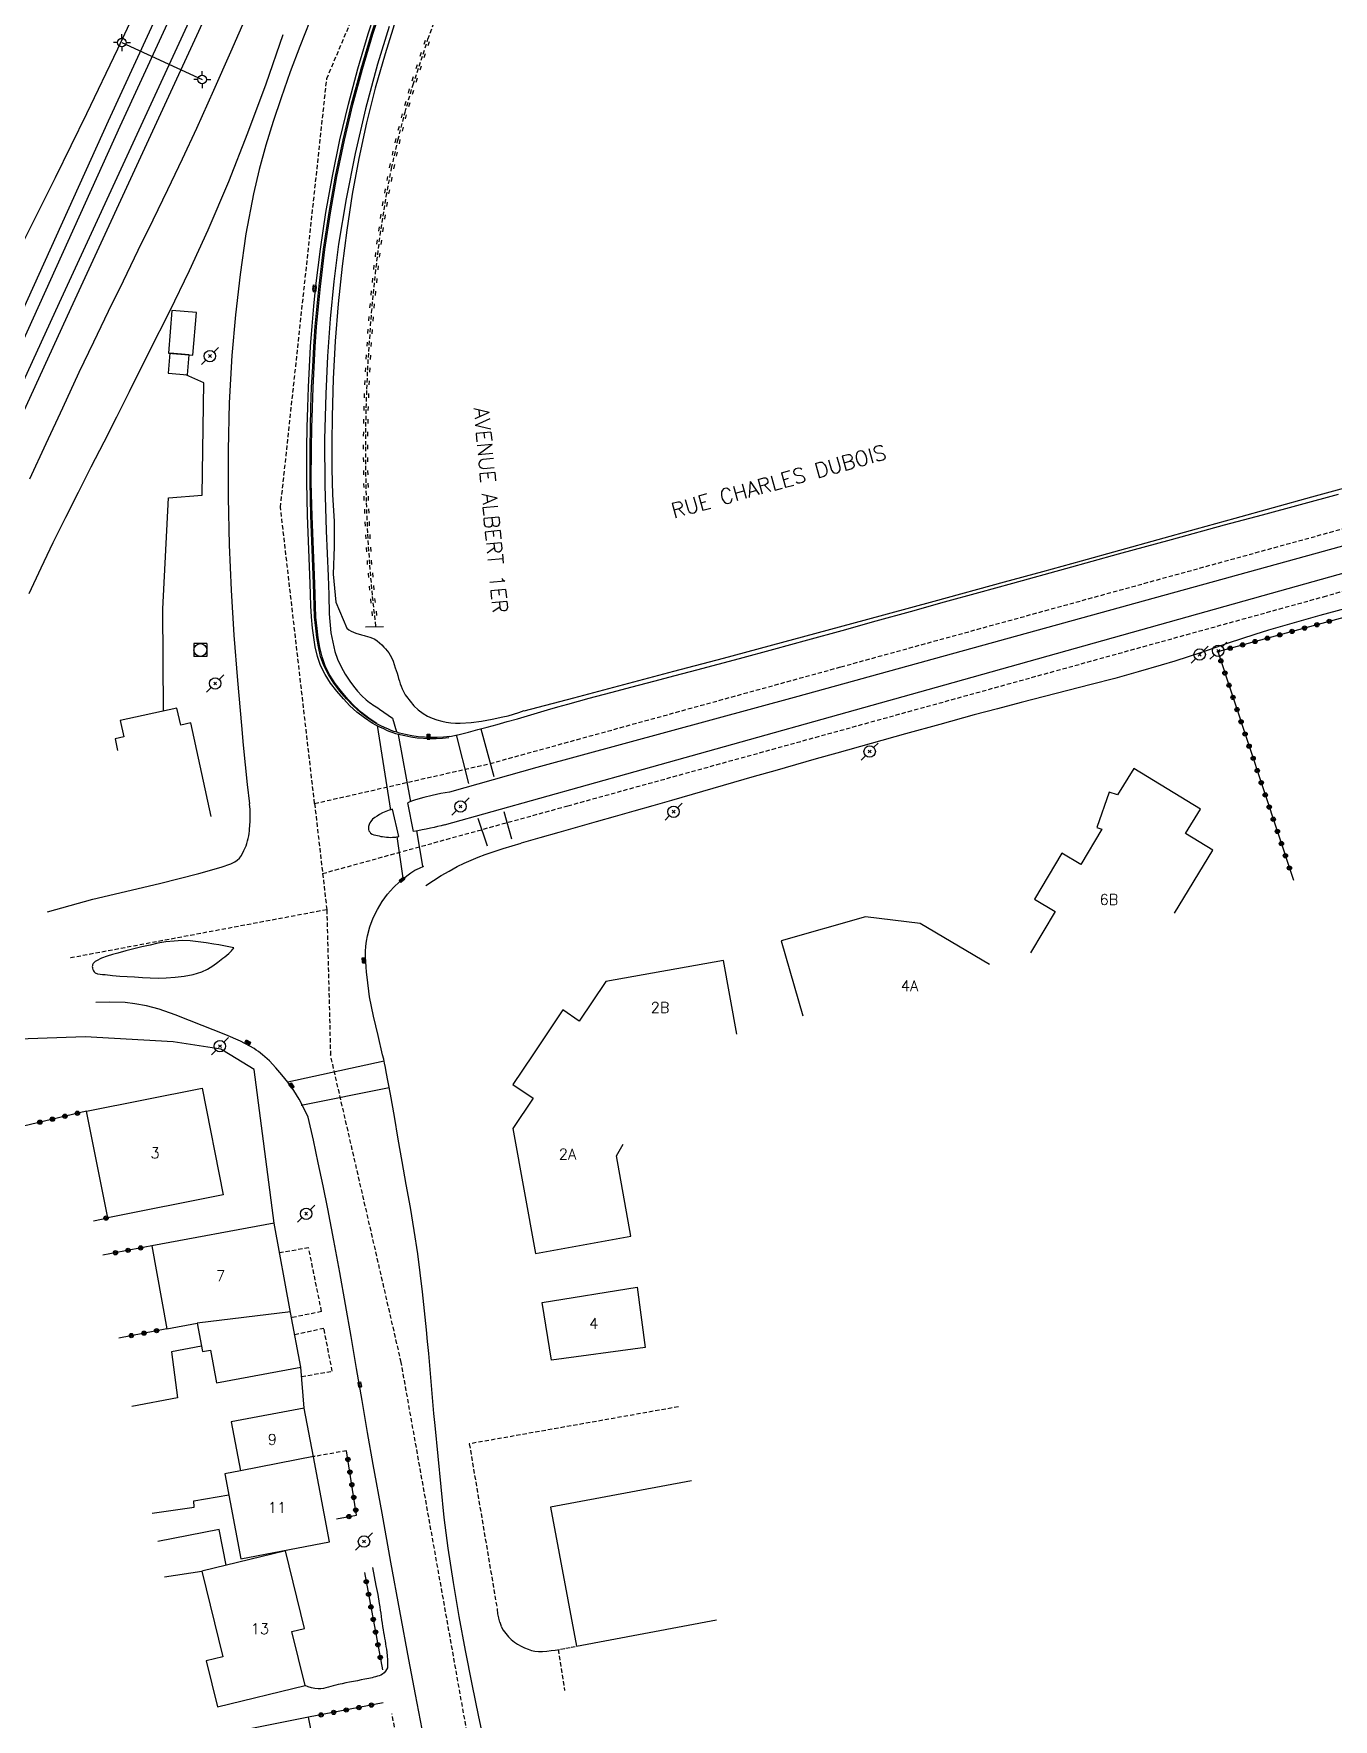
# Model space of a CAD drawing. Header units: millimetres. Extents: x 164000 to 165000, y 151998 to 153000.
# Drawn here: x 164285.2 to 164437.1, y 152593.3 to 152790.3 of the extents above; entities that cross this region are included whole.
import ezdxf
from ezdxf.enums import TextEntityAlignment as Align

# ---------------------------------------------------------------- set-up
doc = ezdxf.new("R2010")
doc.units = ezdxf.units.MM
doc.linetypes.add('DASHED', pattern=[0.75, 0.5, -0.25])
doc.layers.get('0').update_dxf_attribs({"linetype": 'CONTINUOUS'})
for name, color, linetype in [('W0001', 6, 'DASHED'), ('W0004', 5, 'CONTINUOUS'), ('W0008', 7, 'CONTINUOUS'), ('W0014', 7, 'CONTINUOUS'), ('W0015', 2, 'CONTINUOUS'), ('W0017', 7, 'CONTINUOUS'), ('W0020', 2, 'CONTINUOUS'), ('W0051', 7, 'CONTINUOUS'), ('W0101', 7, 'CONTINUOUS'), ('W0104', 1, 'CONTINUOUS'), ('W0112', 1, 'DASHED'), ('W0120', 7, 'CONTINUOUS'), ('W0211', 2, 'CONTINUOUS'), ('W0214', 2, 'CONTINUOUS'), ('W0220', 5, 'DASHED'), ('W0323', 7, 'CONTINUOUS'), ('W0330', 7, 'CONTINUOUS'), ('W0401', 7, 'CONTINUOUS'), ('W0420', 7, 'CONTINUOUS'), ('W0473', 7, 'CONTINUOUS'), ('W0610', 7, 'CONTINUOUS'), ('W0611', 7, 'CONTINUOUS'), ('W0700', 7, 'CONTINUOUS'), ('W0989', 7, 'CONTINUOUS'), ('W0991', 7, 'CONTINUOUS'), ('W1102', 7, 'CONTINUOUS')]:
    doc.layers.add(name, color=color, linetype=linetype)
doc.styles.get("Standard").update_dxf_attribs({"font": 'romans.shx', "width": 0.85})

# ---------------------------------------------------------------- blocks, each defined once
blk = doc.blocks.new('T420')
for p, q in [((0.75, 0.75), (-0.75, 0.75)), ((-0.75, 0.75), (-0.75, -0.75)), ((0.75, 0.75), (0.75, -0.75)), ((0.75, -0.75), (-0.75, -0.75))]:
    blk.add_line(p, q)
blk.add_ellipse((0, 0), major_axis=(-0.53, 0.53), ratio=1, start_param=3.926991, end_param=10.210176)
blk = doc.blocks.new('T610')
for p, q in [((-0.500001, 0), (-1.000002, 0)), ((0, 0.500001), (0, 1.000002)), ((0.500001, 0), (1.000002, 0)), ((0, -0.500001), (0, -1.000002))]:
    blk.add_line(p, q)
blk.add_ellipse((0, 0), major_axis=(-0.353554, 0.353554), ratio=1, start_param=3.926990817, end_param=10.2101761242)
blk = doc.blocks.new('T401')
for p, q in [((-0.3, 0.3), (0, 0.3)), ((-0.3, -0.25), (-0.3, 0.3)), ((-0.3, 0.15), (0, 0.15)), ((-0.3, 0), (0, 0)), ((0, 0.3), (0, -0.25)), ((-0.3, -0.15), (0, -0.15)), ((-0.3, -0.25), (-0.3, -0.3)), ((-0.3, -0.3), (0, -0.3)), ((0, -0.3), (0, -0.25))]:
    blk.add_line(p, q)
blk = doc.blocks.new('T473')
for p, q in [((-0.166667, 0.166667), (0.166667, -0.166667)), ((-0.166667, -0.166667), (0.166667, 0.166667)), ((0.500001, 0.500001), (1.000002, 1.000002)), ((-1.000002, -1.000002), (-0.500001, -0.500001))]:
    blk.add_line(p, q)
blk.add_ellipse((0, 0), major_axis=(0.471405, 0.471405), ratio=1, start_param=5.4977871438, end_param=11.780972451)
blk = doc.blocks.new('t323o')
at = {"color": 0, "linetype": 'Continuous'}
for radius in [0.25, 0.15]:
    blk.add_circle((0, 0), radius, dxfattribs=at)
blk = doc.blocks.new('t220o')
at = {"color": 0, "linetype": 'Continuous'}
for p, q in [((-0.25, 0.25), (0.25, 0.25)), ((-0.25, -0.25), (0.25, -0.25))]:
    blk.add_line(p, q, dxfattribs=at)

msp = doc.modelspace()

# ---------------------------------------------------------------- linework, layer by layer
at = {"layer": 'W0001'}
for points in [[(164318.05, 152700.36), (164314.07, 152734.98), (164319.48, 152785.07), (164353.86, 152866.54), (164385.7, 152937.66), (164413.5, 153000)], [(164318.05, 152700.36), (164338.56, 152705.03), (164379.57, 152716.33), (164443.58, 152733.94), (164532.86, 152758.62), (164634.65, 152780.47)], [(164318.99, 152692.18), (164347.66, 152700.09), (164436, 152724.53), (164534.71, 152752.75), (164634.65, 152780.47)], [(164318.05, 152700.36), (164318.99, 152692.18)], [(164318.99, 152692.18), (164319.48, 152687.94)], [(164319.48, 152687.94), (164289.48, 152682.3), (164289.48, 152682.3)], [(164319.48, 152687.94), (164319.91, 152671)], [(164375.81, 152409.15), (164361.72, 152471.31), (164353.84, 152519.96), (164340.2, 152567.5), (164328.18, 152635.04), (164319.91, 152671)]]:
    msp.add_lwpolyline(points, dxfattribs=at)
at = {"layer": 'W0004'}
for points in [[(164324.79, 152709.75), (164323.87, 152710.37), (164323.01, 152711.05), (164322.19, 152711.79), (164321.42, 152712.59), (164320.65, 152713.48), (164319.93, 152714.43), (164319.3, 152715.43), (164318.76, 152716.49), (164318.39, 152717.55), (164318.14, 152718.65), (164317.96, 152719.76), (164317.81, 152720.87), (164317.68, 152722.17), (164317.62, 152723.48), (164317.58, 152724.79), (164317.54, 152726.09), (164317.39, 152730.05), (164317.24, 152734.01), (164317.14, 152737.97), (164317.15, 152741.93), (164317.19, 152744.3), (164317.26, 152746.67), (164317.34, 152749.03), (164317.45, 152751.4), (164317.59, 152753.76), (164317.76, 152756.13), (164317.97, 152758.49), (164318.21, 152760.85), (164318.74, 152765.14), (164319.38, 152769.43), (164320.14, 152773.69), (164321.02, 152777.93), (164322.01, 152782.09), (164323.11, 152786.22), (164324.33, 152790.32), (164325.66, 152794.38)], [(164325.16, 152709.75), (164324.25, 152710.37), (164323.38, 152711.05), (164322.56, 152711.79), (164321.79, 152712.59), (164321.02, 152713.48), (164320.31, 152714.43), (164319.67, 152715.43), (164319.14, 152716.49), (164318.76, 152717.55), (164318.51, 152718.65), (164318.33, 152719.76), (164318.18, 152720.87), (164318.05, 152722.17), (164317.99, 152723.48), (164317.95, 152724.79), (164317.92, 152726.09), (164317.76, 152730.05), (164317.61, 152734.01), (164317.52, 152737.97), (164317.52, 152741.93), (164317.56, 152744.3), (164317.63, 152746.67), (164317.71, 152749.03), (164317.83, 152751.4), (164317.97, 152753.76), (164318.14, 152756.13), (164318.34, 152758.49), (164318.58, 152760.85), (164319.11, 152765.14), (164319.75, 152769.43), (164320.51, 152773.69), (164321.39, 152777.93), (164322.38, 152782.09), (164323.48, 152786.22), (164324.7, 152790.32), (164326.03, 152794.38)], [(164333.75, 152708.03), (164333.01, 152707.95), (164332.27, 152707.92), (164331.53, 152707.91), (164330.78, 152707.95), (164330.05, 152708.01), (164329.31, 152708.12), (164328.59, 152708.25), (164327.86, 152708.42), (164327.54, 152708.52), (164327.22, 152708.63), (164326.9, 152708.75), (164326.59, 152708.87), (164326.13, 152709.07), (164325.68, 152709.29), (164325.23, 152709.51), (164324.79, 152709.75)], [(164333.86, 152708.18), (164333.12, 152708.11), (164332.38, 152708.07), (164331.63, 152708.07), (164330.89, 152708.11), (164330.15, 152708.17), (164329.42, 152708.28), (164328.69, 152708.41), (164327.97, 152708.58), (164327.65, 152708.68), (164327.33, 152708.79), (164327.01, 152708.91), (164326.7, 152709.03), (164326.24, 152709.23), (164325.78, 152709.45), (164325.33, 152709.67), (164324.89, 152709.91)]]:
    msp.add_lwpolyline(points, dxfattribs=at)
at = {"layer": 'W0008'}
for points in [[(164325.32, 152709.7), (164324.4, 152710.32), (164323.54, 152711), (164322.72, 152711.74), (164321.95, 152712.54), (164321.18, 152713.43), (164320.46, 152714.37), (164319.83, 152715.37), (164319.3, 152716.44), (164318.92, 152717.5), (164318.67, 152718.6), (164318.49, 152719.71), (164318.34, 152720.81), (164318.21, 152722.12), (164318.15, 152723.42), (164318.11, 152724.73), (164318.08, 152726.04), (164317.92, 152730), (164317.77, 152733.95), (164317.67, 152737.91), (164317.68, 152741.88), (164317.72, 152744.24), (164317.79, 152746.61), (164317.87, 152748.98), (164317.99, 152751.35), (164318.12, 152753.71), (164318.29, 152756.07), (164318.5, 152758.43), (164318.74, 152760.79), (164319.27, 152765.09), (164319.91, 152769.37), (164320.67, 152773.64), (164321.55, 152777.88), (164322.54, 152782.04), (164323.64, 152786.17), (164324.86, 152790.26), (164326.19, 152794.33)], [(164317.51, 152791.79), (164316.32, 152788.83), (164315.2, 152785.85), (164314.15, 152782.84), (164313.23, 152780.07), (164312.36, 152777.28), (164311.58, 152774.46), (164310.91, 152771.62), (164310.03, 152766.92), (164309.34, 152762.2), (164308.8, 152757.46), (164308.39, 152752.7), (164308.08, 152747.17), (164307.96, 152741.64), (164307.97, 152736.11), (164308.07, 152730.58), (164308.29, 152725.29), (164308.63, 152720.02), (164309.06, 152714.75), (164309.51, 152709.48), (164309.71, 152707.19), (164309.94, 152704.89), (164310.19, 152702.6), (164310.46, 152700.31)], [(164333.25, 152697.86), (164355.51, 152704.1), (164391.72, 152714.23), (164429.9, 152724.95), (164474.17, 152737.31), (164515.27, 152749.01), (164530.02, 152753.26), (164548.14, 152758.51)], [(164527.79, 152754.98), (164504.55, 152748.91), (164480.57, 152742.25), (164447.94, 152733.12), (164413.08, 152723.49), (164374.53, 152712.88), (164344.02, 152704.55), (164333.83, 152701.69)], [(164333.86, 152708.18), (164334.95, 152708.44), (164336.04, 152708.71), (164337.13, 152708.99), (164338.21, 152709.27), (164339.4, 152709.6), (164340.58, 152709.93), (164341.76, 152710.27), (164342.94, 152710.62), (164344.11, 152710.96), (164345.29, 152711.31), (164346.47, 152711.65), (164347.66, 152711.98), (164350.16, 152712.66), (164352.67, 152713.34), (164355.18, 152714), (164357.69, 152714.66), (164360.21, 152715.31), (164362.72, 152715.97), (164365.23, 152716.64), (164367.74, 152717.31), (164371.73, 152718.4), (164375.73, 152719.49), (164379.72, 152720.59), (164383.71, 152721.7), (164387.7, 152722.8), (164391.7, 152723.91), (164395.69, 152725.02), (164399.68, 152726.12), (164405.86, 152727.82), (164412.04, 152729.52), (164418.22, 152731.22), (164424.4, 152732.91), (164428.84, 152734.11), (164433.29, 152735.31), (164437.73, 152736.5)], [(164438.59, 152723.14), (164435.57, 152722.32), (164432.56, 152721.48), (164429.55, 152720.6), (164427.98, 152720.12), (164426.41, 152719.61), (164424.85, 152719.08), (164423.29, 152718.55), (164421.73, 152718.02), (164420.17, 152717.5), (164418.6, 152717), (164417.03, 152716.51), (164414.31, 152715.73), (164411.59, 152714.98), (164408.85, 152714.26), (164406.11, 152713.55), (164403.38, 152712.85), (164400.64, 152712.15), (164397.9, 152711.44), (164395.17, 152710.71), (164391.15, 152709.61), (164387.14, 152708.49), (164383.13, 152707.37), (164379.12, 152706.25), (164376.7, 152705.57), (164374.28, 152704.88), (164371.86, 152704.19), (164369.45, 152703.5), (164367.03, 152702.8), (164364.61, 152702.11), (164362.2, 152701.42), (164359.78, 152700.73), (164357.58, 152700.1), (164355.38, 152699.48), (164353.18, 152698.85), (164350.98, 152698.23), (164348.78, 152697.6), (164346.59, 152696.97), (164344.39, 152696.35), (164342.19, 152695.72)], [(164333.83, 152701.69), (164332.82, 152701.52), (164331.81, 152701.31), (164330.82, 152701.07), (164329.83, 152700.78), (164329.6, 152700.71), (164329.38, 152700.63), (164329.17, 152700.54), (164328.95, 152700.44)], [(164286.83, 152687.71), (164292.14, 152689.17), (164299.92, 152691), (164304.54, 152692.18), (164307.14, 152692.92), (164308.26, 152693.3), (164308.72, 152693.56), (164309.02, 152693.74), (164309.26, 152693.97), (164309.49, 152694.29), (164309.79, 152694.85), (164310.04, 152695.42), (164310.14, 152695.7), (164310.22, 152695.99), (164310.29, 152696.27), (164310.35, 152696.57), (164310.39, 152696.86), (164310.43, 152697.15), (164310.46, 152697.44), (164310.49, 152697.73), (164310.53, 152698.38), (164310.54, 152699.02), (164310.52, 152699.66), (164310.46, 152700.31)], [(164329.62, 152697.1), (164328.95, 152700.44)], [(164333.25, 152697.86), (164332.84, 152697.76), (164332.43, 152697.66), (164332.02, 152697.56), (164331.61, 152697.47), (164331.11, 152697.36), (164330.61, 152697.27), (164330.11, 152697.18), (164329.62, 152697.1)], [(164331.05, 152690.78), (164331.94, 152691.38), (164332.85, 152691.94), (164333.78, 152692.47), (164334.72, 152692.98), (164335.52, 152693.37), (164336.34, 152693.73), (164337.16, 152694.07), (164338, 152694.39), (164339.03, 152694.77), (164340.08, 152695.11), (164341.13, 152695.43), (164342.19, 152695.72)], [(164326.01, 152671), (164325.49, 152673.25), (164324.95, 152675.5), (164324.49, 152677.77), (164324.18, 152680.06), (164324.12, 152680.66), (164324.07, 152681.27), (164324.04, 152681.87), (164324.02, 152682.47), (164324.02, 152683.08), (164324.06, 152683.69), (164324.12, 152684.29), (164324.23, 152684.89), (164324.51, 152685.96), (164324.9, 152686.99), (164325.39, 152687.98), (164325.95, 152688.92), (164326.57, 152689.77), (164327.26, 152690.54), (164328.02, 152691.26), (164328.82, 152691.92), (164329.29, 152692.26), (164329.79, 152692.56), (164330.3, 152692.82), (164330.84, 152693.04)], [(164311.96, 152671), (164311.73, 152671.19), (164311.49, 152671.37), (164311.24, 152671.54), (164310.99, 152671.71), (164309.39, 152672.6), (164307.69, 152673.31), (164303.44, 152675), (164301.76, 152675.68), (164299.88, 152676.32), (164298.39, 152676.73), (164297.06, 152676.95), (164295.93, 152677.09), (164294.09, 152677.14), (164292.47, 152677.09)], [(164317.31, 152663.7), (164316.81, 152664.77), (164316.24, 152665.81), (164315.61, 152666.82), (164314.92, 152667.78), (164314.24, 152668.64), (164313.53, 152669.47), (164312.78, 152670.27), (164311.96, 152671)], [(164338.08, 152589.85), (164337.26, 152593.63), (164336.49, 152597.43), (164335.71, 152601.38), (164334.97, 152605.35), (164334.28, 152609.33), (164333.67, 152613.32), (164333.21, 152616.9), (164332.83, 152620.49), (164332.48, 152624.08), (164332.14, 152627.67), (164332, 152629.07), (164331.88, 152630.47), (164331.75, 152631.87), (164331.64, 152633.27), (164331.52, 152634.67), (164331.39, 152636.07), (164331.27, 152637.47), (164331.13, 152638.86), (164330.9, 152641.09), (164330.67, 152643.31), (164330.41, 152645.53), (164330.12, 152647.75), (164329.71, 152650.45), (164329.25, 152653.14), (164328.76, 152655.83), (164328.29, 152658.52), (164327.84, 152661.14), (164327.38, 152663.77), (164326.92, 152666.39), (164326.43, 152669), (164326.33, 152669.5), (164326.23, 152670), (164326.13, 152670.5), (164326.01, 152671)], [(164330.64, 152592.18), (164329.86, 152596.25), (164329.08, 152600.32), (164328.01, 152606.01), (164326.97, 152611.71), (164325.95, 152617.41), (164324.92, 152623.11), (164324.25, 152626.84), (164323.6, 152630.58), (164322.95, 152634.32), (164322.31, 152638.06), (164321.66, 152641.8), (164320.99, 152645.54), (164320.3, 152649.28), (164319.59, 152653), (164319.05, 152655.68), (164318.49, 152658.36), (164317.91, 152661.03), (164317.31, 152663.7)]]:
    msp.add_lwpolyline(points, dxfattribs=at)
at = {"layer": 'W0014'}
for points in [[(164308.17, 152671), (164307.09, 152671.65), (164301.52, 152672.5), (164291.23, 152673.09), (164279, 152672.66), (164269.92, 152671.73), (164269.92, 152671.73)], [(164310.99, 152669.29), (164308.17, 152671)], [(164313.32, 152651.31), (164310.99, 152669.29)], [(164324.81, 152611.09), (164325.03, 152610.04), (164325.23, 152608.98), (164325.43, 152607.93), (164325.61, 152606.87), (164325.67, 152606.49), (164325.73, 152606.1), (164325.79, 152605.72), (164325.84, 152605.33), (164325.89, 152604.95), (164325.95, 152604.56), (164326, 152604.18), (164326.06, 152603.79), (164326.11, 152603.47), (164326.17, 152603.14), (164326.23, 152602.82), (164326.29, 152602.5), (164326.34, 152602.17), (164326.4, 152601.85), (164326.44, 152601.52), (164326.48, 152601.19), (164326.53, 152600.74), (164326.56, 152600.28), (164326.58, 152599.82), (164326.59, 152599.36)]]:
    msp.add_lwpolyline(points, dxfattribs=at)
at = {"layer": 'W0015'}
for points in [[(164327.17, 152699.7), (164326.77, 152699.58), (164326.38, 152699.43), (164326, 152699.26), (164325.64, 152699.06), (164325.36, 152698.89), (164325.09, 152698.72), (164324.84, 152698.51), (164324.63, 152698.26), (164324.51, 152698.09), (164324.42, 152697.89), (164324.35, 152697.69), (164324.34, 152697.47), (164324.36, 152697.31), (164324.41, 152697.16), (164324.5, 152697.03), (164324.6, 152696.91), (164324.78, 152696.79), (164324.99, 152696.71), (164325.2, 152696.67), (164325.4, 152696.62), (164325.6, 152696.57), (164325.81, 152696.52), (164326.01, 152696.49), (164326.22, 152696.46), (164326.46, 152696.43), (164326.7, 152696.41), (164326.94, 152696.4), (164327.17, 152696.41), (164327.36, 152696.42), (164327.54, 152696.44), (164327.71, 152696.47), (164327.89, 152696.51)], [(164327.89, 152696.51), (164327.17, 152699.7)], [(164298.82, 152683.8), (164297.87, 152683.61), (164296.93, 152683.39), (164296, 152683.14), (164295.07, 152682.88), (164294.44, 152682.7), (164293.79, 152682.52), (164293.15, 152682.29), (164292.55, 152681.97), (164292.42, 152681.88), (164292.29, 152681.77), (164292.18, 152681.65), (164292.1, 152681.5), (164292.08, 152681.4), (164292.07, 152681.3), (164292.08, 152681.2), (164292.1, 152681.1), (164292.15, 152680.96), (164292.2, 152680.82), (164292.28, 152680.7), (164292.39, 152680.59), (164292.67, 152680.46), (164292.98, 152680.4), (164293.28, 152680.38), (164293.56, 152680.36), (164294.42, 152680.25), (164295.28, 152680.19), (164296.15, 152680.14), (164297.01, 152680.09), (164297.93, 152680.04), (164298.85, 152679.98), (164299.77, 152679.96), (164300.7, 152679.98), (164301.75, 152680.06), (164302.81, 152680.17), (164303.87, 152680.36), (164304.89, 152680.67), (164305.55, 152680.99), (164306.17, 152681.39), (164306.76, 152681.83), (164307.33, 152682.27), (164307.57, 152682.45), (164307.8, 152682.63), (164308.02, 152682.83), (164308.23, 152683.04), (164308.33, 152683.14), (164308.43, 152683.25), (164308.52, 152683.37), (164308.6, 152683.49)], [(164308.6, 152683.49), (164308.02, 152683.62), (164307.44, 152683.74), (164306.86, 152683.84), (164306.27, 152683.94), (164305.36, 152684.08), (164304.44, 152684.21), (164303.51, 152684.31), (164302.58, 152684.34), (164301.63, 152684.29), (164300.68, 152684.19), (164299.74, 152684.02), (164298.82, 152683.8)]]:
    msp.add_lwpolyline(points, dxfattribs=at)
at = {"layer": 'W0017'}
msp.add_lwpolyline([(164326.59, 152599.36), (164326.47, 152599.15), (164326.33, 152598.95), (164326.17, 152598.77), (164325.98, 152598.62), (164325.79, 152598.51), (164325.59, 152598.43), (164325.39, 152598.36), (164325.19, 152598.3), (164324.99, 152598.25), (164324.79, 152598.2), (164324.59, 152598.16), (164324.39, 152598.12), (164323.94, 152598.02), (164323.5, 152597.93), (164323.05, 152597.84), (164322.6, 152597.75), (164322.15, 152597.67), (164321.7, 152597.58), (164321.26, 152597.49), (164320.81, 152597.4), (164320.52, 152597.33), (164320.23, 152597.25), (164319.95, 152597.16), (164319.66, 152597.08), (164319.37, 152597), (164319.08, 152596.94), (164318.78, 152596.9), (164318.47, 152596.89), (164318.08, 152596.93), (164317.68, 152597.01), (164317.31, 152597.13), (164316.95, 152597.3)], dxfattribs=at)
at = {"layer": 'W0020'}
for points in [[(164334.6, 152708.37), (164336.06, 152702.7)], [(164337.49, 152709.09), (164338.99, 152703.53)], [(164338.28, 152695.36), (164337.18, 152698.61)], [(164340.16, 152699.43), (164341.09, 152696.24)], [(164326.18, 152670.25), (164314.92, 152667.78)], [(164316.47, 152665.12), (164326.76, 152667.17)]]:
    msp.add_lwpolyline(points, dxfattribs=at)
at = {"layer": 'W0051'}
for points in [[(164326.76, 152791.17), (164325.4, 152786.76), (164324, 152781.56), (164322.79, 152776.32), (164321.74, 152771.04), (164320.86, 152765.73), (164320.29, 152761.37), (164319.86, 152757.01), (164319.55, 152752.63), (164319.35, 152748.24), (164319.23, 152742.91), (164319.26, 152737.57), (164319.41, 152732.24), (164319.64, 152726.91), (164319.71, 152724.73), (164319.77, 152722.52), (164319.96, 152720.31), (164320.41, 152718.13), (164320.73, 152717.21), (164321.15, 152716.32), (164321.63, 152715.47), (164322.16, 152714.66), (164322.59, 152714.06), (164323.06, 152713.5), (164323.56, 152712.96), (164324.1, 152712.46), (164324.28, 152712.31), (164324.47, 152712.17), (164324.66, 152712.03), (164324.86, 152711.91), (164325.05, 152711.78), (164325.25, 152711.66), (164325.45, 152711.53), (164325.64, 152711.39), (164327.17, 152710.33)], [(164326.95, 152699.6), (164325.39, 152709.46)], [(164327.17, 152710.33), (164327.63, 152708.74)], [(164329.3, 152700.57), (164327.86, 152708.42)], [(164328.42, 152691.63), (164327.72, 152696.49)], [(164330.7, 152693.04), (164329.99, 152697.17)]]:
    msp.add_lwpolyline(points, dxfattribs=at)
at = {"layer": 'W0101'}
for points in [[(164303.59, 152709.77), (164302.4, 152709.51), (164301.96, 152711.52), (164295.33, 152710.07), (164295.74, 152708.15), (164294.73, 152707.93), (164295.02, 152706.57)], [(164305.97, 152698.83), (164303.59, 152709.77)], [(164418.57, 152687.55), (164423.06, 152694.9), (164419.87, 152696.85), (164421.61, 152699.7), (164413.82, 152704.46), (164411.92, 152701.36), (164410.93, 152701.7), (164409.51, 152697.57), (164410.06, 152697.38), (164407.61, 152693.25), (164405.4, 152694.56), (164402.22, 152689.17), (164404.61, 152687.75), (164401.73, 152682.89)], [(164396.94, 152681.56), (164388.86, 152686.35), (164382.46, 152687.12), (164372.61, 152684.31), (164375.12, 152675.53)], [(164367.4, 152673.39), (164365.84, 152682.03), (164352.08, 152679.56), (164348.99, 152674.94), (164347.06, 152676.23), (164343.56, 152671)], [(164343.56, 152671), (164341.22, 152667.51), (164343.61, 152665.91), (164341.24, 152662.37), (164343.86, 152647.78), (164355.02, 152649.78)], [(164355.02, 152649.78), (164353.33, 152659.19), (164354.12, 152660.55)], [(164315.25, 152640.89), (164313.32, 152651.31), (164299.01, 152648.67)], [(164299.01, 152648.67), (164300.8, 152638.98), (164304.34, 152639.64)], [(164315.24, 152640.94), (164304.34, 152639.64)], [(164316.83, 152629.71), (164316.43, 152634.48)], [(164317.91, 152624.02), (164316.83, 152629.71), (164308.3, 152628.1)], [(164308.3, 152628.1), (164309.38, 152622.39)], [(164309.38, 152622.39), (164307.55, 152622.04), (164309.43, 152612.09), (164319.79, 152614.06), (164317.91, 152624.02)], [(164362.13, 152621.21), (164345.63, 152618.13), (164348.66, 152601.88)], [(164348.66, 152601.88), (164365.02, 152604.94)], [(164318.93, 152585.55), (164317.33, 152593.57), (164307.03, 152591.52)]]:
    msp.add_lwpolyline(points, dxfattribs=at)
for points in [[(164304.92, 152667.09), (164307.38, 152654.62), (164293.88, 152651.95), (164291.41, 152664.42), (164304.92, 152667.09)], [(164345.73, 152635.32), (164344.67, 152642.06), (164355.77, 152643.85), (164356.7, 152636.78), (164345.73, 152635.32)], [(164304.89, 152610.65), (164307.34, 152600.63), (164305.39, 152600.15), (164306.7, 152594.8), (164316.95, 152597.3), (164315.41, 152603.58), (164316.87, 152603.93), (164314.64, 152613.04), (164304.89, 152610.65)]]:
    msp.add_lwpolyline(points, close=True, dxfattribs=at)
at = {"layer": 'W0104'}
for points in [[(164303.83, 152752.75), (164304.25, 152757.74), (164301.38, 152757.99), (164300.96, 152753), (164303.83, 152752.75)], [(164303.39, 152752.79), (164301.12, 152752.98), (164300.92, 152750.64), (164303.19, 152750.45), (164303.39, 152752.79)]]:
    msp.add_lwpolyline(points, close=True, dxfattribs=at)
for points in [[(164304.34, 152639.64), (164304.96, 152636.31), (164305.89, 152636.48), (164306.6, 152632.66), (164316.43, 152634.48), (164315.25, 152640.89)], [(164304.84, 152636.93), (164301.34, 152636.26), (164302.03, 152630.91), (164296.69, 152629.88)], [(164299.08, 152617.41), (164303.99, 152618.14), (164303.94, 152618.86), (164308.01, 152619.58)], [(164307.71, 152611.34), (164306.91, 152615.52), (164299.72, 152614.1)], [(164300.5, 152609.99), (164304.89, 152610.65)]]:
    msp.add_lwpolyline(points, dxfattribs=at)
at = {"layer": 'W0112'}
for points in [[(164317.36, 152648.44), (164313.96, 152647.84)], [(164318.87, 152640.99), (164317.36, 152648.44)], [(164318.87, 152640.99), (164315.36, 152640.27)], [(164319.14, 152639.02), (164315.73, 152638.27)], [(164320.12, 152634.01), (164319.14, 152639.02)], [(164316.52, 152633.4), (164320.12, 152634.01)], [(164360.59, 152629.85), (164336.14, 152625.52)], [(164321.79, 152624.72), (164317.91, 152624.02)], [(164336.14, 152625.52), (164339.4, 152606.18)], [(164339.4, 152606.18), (164339.45, 152605.67), (164339.54, 152605.16), (164339.69, 152604.67), (164339.88, 152604.19), (164340.11, 152603.76), (164340.39, 152603.36), (164340.71, 152602.99), (164341.05, 152602.65), (164341.41, 152602.36), (164341.79, 152602.1), (164342.2, 152601.87), (164342.61, 152601.67), (164343, 152601.52), (164343.39, 152601.39), (164343.8, 152601.3), (164344.21, 152601.25), (164344.7, 152601.24), (164345.2, 152601.28), (164345.69, 152601.36), (164346.17, 152601.43), (164346.8, 152601.52), (164347.42, 152601.63), (164348.04, 152601.75), (164348.66, 152601.88)], [(164346.52, 152601.49), (164347.26, 152596.71)], [(164327.68, 152590.95), (164327.1, 152593.98)]]:
    msp.add_lwpolyline(points, dxfattribs=at)
at = {"layer": 'W0120'}
msp.add_lwpolyline([(164326.09, 152721), (164323.99, 152720.97)], dxfattribs=at)
at = {"layer": 'W0211'}
for points in [[(164284.04, 152766.04), (164287.76, 152773.52), (164291.44, 152781.01), (164295.05, 152788.54), (164298.95, 152796.93)], [(164310.17, 152792.62), (164308.22, 152788.15), (164306.24, 152783.7), (164304.23, 152779.26), (164302.56, 152775.67), (164300.86, 152772.09), (164299.14, 152768.52), (164297.41, 152764.97), (164295.67, 152761.41), (164293.93, 152757.85), (164292.21, 152754.29), (164290.51, 152750.71), (164288.57, 152746.56), (164286.65, 152742.41), (164284.74, 152738.25)], [(164327.56, 152791.99), (164326.29, 152787.99), (164325.14, 152783.96), (164324.12, 152779.89), (164323.22, 152775.74), (164322.45, 152771.56), (164321.81, 152767.36), (164321.26, 152763.15), (164320.8, 152758.77), (164320.47, 152754.39), (164320.24, 152749.99), (164320.09, 152745.59), (164320.05, 152742.53), (164320.07, 152739.47), (164320.16, 152736.42), (164320.33, 152733.36), (164320.34, 152730.37), (164320.21, 152727.18), (164320.55, 152723.89), (164321.84, 152720.87), (164322.06, 152720.64), (164322.33, 152720.49), (164322.61, 152720.38), (164322.88, 152720.28), (164323.01, 152720.23), (164323.14, 152720.18), (164323.28, 152720.14), (164323.42, 152720.1), (164323.55, 152720.06), (164323.69, 152720.02), (164323.83, 152719.98), (164323.96, 152719.94), (164324.24, 152719.86), (164324.53, 152719.78), (164324.81, 152719.69), (164325.08, 152719.57), (164325.37, 152719.37), (164325.65, 152719.14), (164325.9, 152718.89), (164326.14, 152718.64), (164326.34, 152718.42), (164326.54, 152718.2), (164326.72, 152717.96), (164326.88, 152717.71), (164327.07, 152717.35), (164327.22, 152716.98), (164327.36, 152716.6), (164327.49, 152716.22), (164327.6, 152715.92), (164327.69, 152715.61), (164327.78, 152715.3), (164327.87, 152714.98), (164327.96, 152714.67), (164328.06, 152714.36), (164328.17, 152714.06), (164328.29, 152713.76), (164328.4, 152713.52), (164328.51, 152713.29), (164328.65, 152713.07), (164328.79, 152712.85), (164329.22, 152712.31), (164329.67, 152711.78), (164330.17, 152711.29), (164330.73, 152710.86), (164331.24, 152710.57), (164331.78, 152710.33), (164332.34, 152710.14), (164332.91, 152709.99), (164333.44, 152709.87), (164333.99, 152709.8), (164334.53, 152709.76), (164335.08, 152709.75), (164336.34, 152709.82), (164337.58, 152709.99), (164338.82, 152710.21), (164340.04, 152710.47), (164340.68, 152710.62), (164341.31, 152710.79), (164341.94, 152710.99), (164342.56, 152711.21)], [(164342.54, 152711.18), (164348.37, 152712.72), (164354.2, 152714.26), (164360.03, 152715.81), (164365.85, 152717.36), (164374.07, 152719.57), (164382.28, 152721.79), (164390.49, 152724.01), (164398.7, 152726.25), (164403.19, 152727.49), (164407.69, 152728.73), (164412.18, 152729.97), (164416.67, 152731.22), (164421.16, 152732.47), (164425.66, 152733.72), (164430.15, 152734.96), (164434.64, 152736.2), (164438.9, 152737.37)]]:
    msp.add_lwpolyline(points, dxfattribs=at)
at = {"layer": 'W0214'}
msp.add_lwpolyline([(164284.7, 152724.9), (164286.08, 152727.89), (164287.51, 152730.86), (164288.97, 152733.81), (164290.46, 152736.75), (164291.95, 152739.69), (164293.45, 152742.62), (164294.94, 152745.56), (164296.4, 152748.51), (164298.75, 152753.21), (164301.13, 152757.91), (164303.45, 152762.64), (164305.63, 152767.42), (164308.01, 152773.05), (164310.26, 152778.74), (164312.39, 152784.47), (164314.39, 152790.24)], dxfattribs=at)
at = {"layer": 'W0220'}
msp.add_lwpolyline([(164325.21, 152721.08), (164324.82, 152724.71), (164324.5, 152728.35), (164324.27, 152731.99), (164324.12, 152735.64), (164324.07, 152737.83), (164324.04, 152740.03), (164324.03, 152742.22), (164324.05, 152744.41), (164324.1, 152746.61), (164324.17, 152748.8), (164324.26, 152750.99), (164324.39, 152753.18), (164324.72, 152757.73), (164325.16, 152762.26), (164325.72, 152766.79), (164326.43, 152771.3), (164327.06, 152774.6), (164327.8, 152777.89), (164328.63, 152781.14), (164329.56, 152784.38), (164331.31, 152789.7), (164333.24, 152794.95)], dxfattribs=at)
at = {"layer": 'W0323'}
for points in [[(164423.63, 152718.11), (164443.85, 152723.6), (164469.82, 152730.73), (164506.54, 152741.11), (164526.91, 152746.94), (164529.7, 152746.81), (164532.48, 152745.8), (164534.98, 152744.05), (164536.25, 152741.29), (164537.15, 152738.32)], [(164423.63, 152718.11), (164432.48, 152691.4)], [(164291.41, 152664.42), (164281.57, 152662.08)], [(164292.22, 152651.58), (164293.88, 152651.95)], [(164299.01, 152648.67), (164293.3, 152647.58)], [(164300.8, 152638.98), (164295.16, 152637.89)], [(164320.6, 152616.77), (164322.96, 152617.19), (164321.79, 152624.72)], [(164323.89, 152610.5), (164326.01, 152599.1)], [(164326.06, 152595.25), (164317.33, 152593.57)]]:
    msp.add_lwpolyline(points, dxfattribs=at)
at = {"layer": 'W0330'}
msp.add_lwpolyline([(164300.39, 152711.17), (164300.3, 152723.12), (164300.96, 152736.07), (164304.92, 152736.41), (164305.1, 152749.52), (164303.01, 152750.47)], dxfattribs=at)
at = {"layer": 'W0611'}
msp.add_lwpolyline([(164295.53, 152789.28), (164304.92, 152784.96)], dxfattribs=at)
at = {"layer": 'W0700'}
for points in [[(164394.92, 153000), (164388.8, 152986.64), (164373.18, 152952.7), (164357.71, 152919.2), (164342.06, 152885.11), (164320.62, 152838.05), (164293.91, 152780.11), (164275.65, 152739.78), (164256.42, 152698.5), (164243.78, 152671)], [(164396.57, 153000), (164390.17, 152986.01), (164374.54, 152952.08), (164359.07, 152918.57), (164343.42, 152884.48), (164321.99, 152837.42), (164295.27, 152779.48), (164277.02, 152739.16), (164257.78, 152697.87), (164245.43, 152671)], [(164399.22, 153000), (164395.94, 152992.76), (164381.8, 152962.44), (164370.34, 152937.42), (164351.02, 152895.88), (164318.23, 152824.01), (164288.2, 152758.88), (164269.42, 152717.92), (164248.7, 152673.4), (164247.61, 152671)], [(164400.87, 153000), (164397.3, 152992.14), (164383.16, 152961.81), (164371.7, 152936.8), (164352.39, 152895.25), (164319.6, 152823.39), (164289.57, 152758.26), (164270.78, 152717.29), (164250.06, 152672.78), (164249.26, 152671)]]:
    msp.add_lwpolyline(points, dxfattribs=at)
at = {"layer": 'W1102'}
msp.add_lwpolyline([(164318.14, 152624.07), (164309.38, 152622.39)], dxfattribs=at)

# ---------------------------------------------------------------- block references
at = {"layer": 'W0220'}
for p, rotation in [((164331.17, 152789.27), 71.84402607954453), ((164330.23, 152786.42), 71.84402607954453), ((164330.7, 152787.84), 71.84402607954453), ((164329.76, 152784.99), 71.84402607954453), ((164328.91, 152782.12), 73.88890443083247), ((164329.33, 152783.56), 73.88890443083247), ((164328.51, 152780.67), 75.6630225171598), ((164328.14, 152779.22), 75.6630225171598), ((164327.44, 152776.3), 77.42651008959089), ((164327.77, 152777.76), 77.42651008959089), ((164327.12, 152774.84), 77.42651008959089), ((164326.83, 152773.36), 79.17936679477376), ((164326.29, 152770.41), 81.05507037838807), ((164326.55, 152771.89), 79.17936679477376), ((164326.06, 152768.93), 81.05507037838807), ((164325.83, 152767.45), 81.05507037838807), ((164325.44, 152764.47), 82.9325327106588), ((164325.62, 152765.96), 82.9325327106588), ((164325.25, 152762.99), 82.9325327106588), ((164325.09, 152761.49), 84.50688951460214), ((164324.8, 152758.51), 84.50688951460214), ((164324.94, 152760), 84.50688951460214), ((164324.67, 152757.01), 85.77788378426425), ((164324.56, 152755.52), 85.77788378426425), ((164324.35, 152752.53), 86.72393754250649), ((164324.45, 152754.02), 85.77788378426425), ((164324.27, 152751.03), 86.72393754250649), ((164324.2, 152749.53), 87.45832905948421), ((164324.14, 152748.03), 88.16261347330658), ((164324.06, 152745.03), 88.836789650079), ((164324.09, 152746.53), 88.836789650079), ((164324.04, 152743.53), 89.50574646511399), ((164324.03, 152742.03), 90.16948224032696), ((164324.04, 152740.53), 90.16948224032696), ((164324.05, 152739.03), 90.80310420573349), ((164324.08, 152737.53), 91.40661134029152), ((164324.11, 152736.03), 91.40661134029152), ((164324.17, 152734.53), 92.3443444746839), ((164324.23, 152733.04), 92.3443444746839), ((164324.3, 152731.54), 93.62877710858783), ((164324.4, 152730.04), 93.62877710858783), ((164324.49, 152728.54), 93.62877710858783), ((164324.62, 152727.05), 94.91320784202894), ((164324.74, 152725.55), 94.91320784202894), ((164324.89, 152724.06), 96.19763667610316), ((164325.05, 152722.57), 96.19763667610316)]:
    msp.add_blockref('t220o', p, dxfattribs=dict(at, rotation=rotation))
at = {"layer": 'W0323'}
for p, rotation in [((164435.22, 152721.25), 15.19784178556146), ((164436.66, 152721.65), 15.19784178556146), ((164427.98, 152719.29), 15.19784178556146), ((164429.43, 152719.68), 15.19784178556146), ((164430.87, 152720.07), 15.19784178556146), ((164432.32, 152720.47), 15.19784178556146), ((164433.77, 152720.86), 15.19784178556146), ((164423.99, 152717.03), 288.3294321064533), ((164425.08, 152718.5), 15.19784178556146), ((164426.53, 152718.89), 15.19784178556146), ((164424.46, 152715.6), 288.3294321064533), ((164424.94, 152714.18), 288.3294321064533), ((164425.41, 152712.76), 288.3294321064533), ((164425.88, 152711.33), 288.3294321064533), ((164426.35, 152709.91), 288.3294321064533), ((164426.82, 152708.48), 288.3294321064533), ((164427.29, 152707.06), 288.3294321064533), ((164427.77, 152705.64), 288.3294321064533), ((164428.24, 152704.21), 288.3294321064533), ((164428.71, 152702.79), 288.3294321064533), ((164429.18, 152701.36), 288.3294321064533), ((164429.65, 152699.94), 288.3294321064533), ((164430.12, 152698.52), 288.3294321064533), ((164430.6, 152697.09), 288.3294321064533), ((164431.07, 152695.67), 288.3294321064533), ((164431.54, 152694.25), 288.3294321064533), ((164432.01, 152692.82), 288.3294321064533), ((164288.87, 152663.81), 193.3859590844513), ((164290.33, 152664.16), 193.3859590844513), ((164285.95, 152663.12), 193.3859590844513), ((164287.41, 152663.47), 193.3859590844513), ((164293.68, 152651.91), 12.64392052047373), ((164296.25, 152648.14), 190.7637891552253), ((164297.72, 152648.42), 190.7637891552253), ((164294.78, 152647.86), 190.7637891552253), ((164298.11, 152638.46), 190.9569564413422), ((164299.58, 152638.75), 190.9569564413422), ((164296.63, 152638.18), 190.9569564413422), ((164321.95, 152623.71), 98.80679562252556), ((164322.18, 152622.23), 98.80679562252556), ((164322.41, 152620.75), 98.80679562252556), ((164322.63, 152619.27), 98.80679562252556), ((164322.07, 152617.03), 10.19148785483753), ((164322.86, 152617.78), 98.80679562252556), ((164324.09, 152609.42), 280.5391871153767), ((164324.36, 152607.94), 280.5391871153767), ((164324.64, 152606.47), 280.5391871153767), ((164324.91, 152605), 280.5391871153767), ((164325.18, 152603.52), 280.5391871153767), ((164325.46, 152602.05), 280.5391871153767), ((164325.73, 152600.57), 280.5391871153767), ((164324.7, 152594.99), 190.9042425261227), ((164318.81, 152593.85), 190.9042425261227), ((164320.28, 152594.14), 190.9042425261227), ((164321.75, 152594.42), 190.9042425261227), ((164323.23, 152594.7), 190.9042425261227)]:
    msp.add_blockref('t323o', p, dxfattribs=dict(at, rotation=rotation))
at = {"layer": 'W0401'}
for p, rotation in [((164318.18, 152760.63), 353.8318802761436), ((164318.21, 152760.47), 353.8318802761436), ((164328.37, 152691.34), 310.177769080516), ((164323.94, 152682.05), 2.199666064668278), ((164310.33, 152672.58), 61.09616871163479), ((164315.48, 152667.46), 35.77895240195865), ((164323.49, 152632.47), 9.78568396823464)]:
    msp.add_blockref('T401', p, dxfattribs=dict(at, rotation=rotation))
msp.add_blockref('T401', (164331.53, 152708.16), dxfattribs=at)
at = {"layer": 'W0420'}
msp.add_blockref('T420', (164304.7, 152718.29), dxfattribs=at)
at = {"layer": 'W0473'}
for p in [(164305.82, 152752.65), (164421.51, 152717.76), (164423.69, 152718.21), (164306.43, 152714.39), (164382.94, 152706.43), (164335.11, 152700.01), (164360.02, 152699.4), (164306.99, 152672), (164317.07, 152652.42), (164323.83, 152614.11)]:
    msp.add_blockref('T473', p, dxfattribs=at)
at = {"layer": 'W0610'}
for p in [(164295.53, 152789.28), (164304.92, 152784.96)]:
    msp.add_blockref('T610', p, dxfattribs=at)

# ---------------------------------------------------------------- texts
at = {"layer": 'W0989'}
for s, rotation, p in [('AVENUE ALBERT 1ER  ', 275.3399, (164336.65, 152746.57)), ('RUE CHARLES DUBOIS  ', 15.5556, (164360.04, 152733.68))]:
    msp.add_text(s, height=1.75, rotation=rotation, dxfattribs=at).set_placement(p)
at = {"layer": 'W0991'}
for s, p in [('6B', (164410.91, 152689.14)), ('4A', (164387.61, 152679.06)), ('2B', (164358.44, 152676.51)), ('3', (164299.4, 152659.52)), ('2A', (164347.61, 152659.39)), ('7', (164307.06, 152645.15)), ('4', (164350.69, 152639.59)), ('9', (164313.11, 152626.05)), ('11', (164313.66, 152618.08)), ('13', (164311.66, 152603.92))]:
    msp.add_text(s, height=1.25, dxfattribs=at).set_placement(p, align=Align.MIDDLE_CENTER)

doc.saveas('drawing.dxf')
